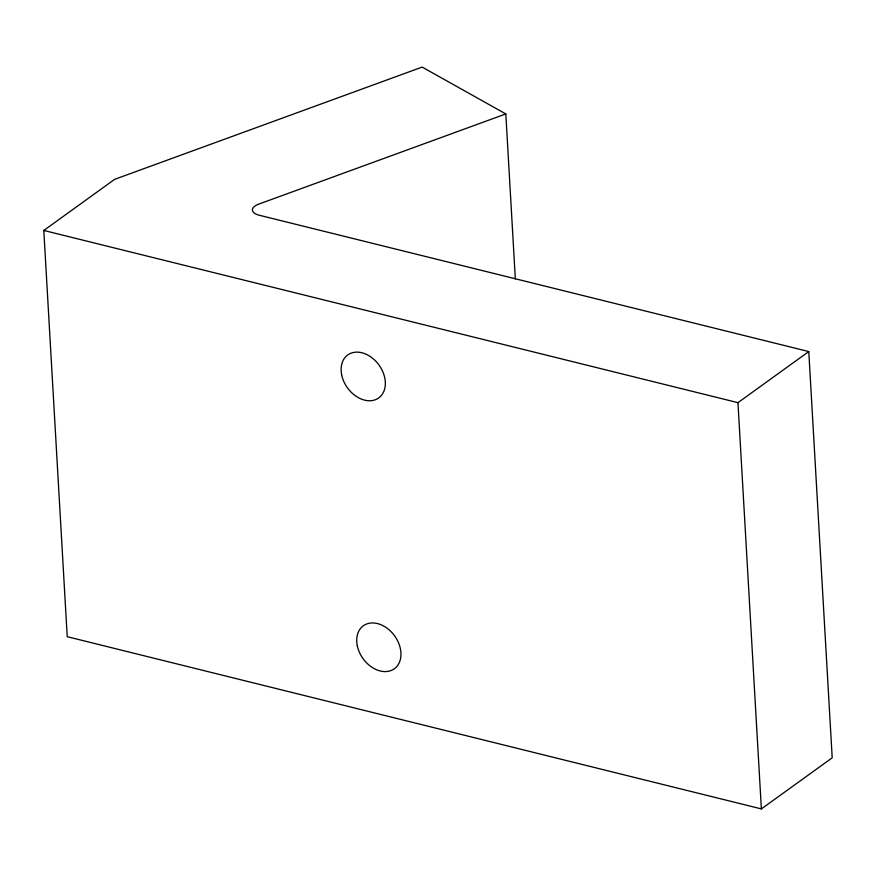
<?xml version="1.0" encoding="UTF-8"?>
<svg xmlns="http://www.w3.org/2000/svg" width="876" height="876" viewBox="0 0 876 876"><rect width="100%" height="100%" fill="white"/><g stroke="black" fill="none" stroke-linecap="round" stroke-linejoin="round"><path stroke-width="1.31" d="M505.813 113.935L258.727 204.13A15.144 6.734 -3.3 0 0 259.197 215.222L808.778 351.561L832.2 757.806L761.375 808.909L67.222 636.699L43.8 230.454L114.625 179.35L422.155 67.091L505.813 113.935L515.329 278.886M43.8 230.454L737.953 402.664L808.778 351.561M737.953 402.664L761.375 808.909M341.662 374.895A26.499 19.469 54.2 0 0 378.301 398.23A26.499 19.469 54.2 0 0 369.727 356.193A26.499 19.469 54.2 0 0 341.662 374.895M357.277 645.721A26.499 19.469 54.2 0 0 393.915 669.067A26.499 19.469 54.2 0 0 385.341 627.019A26.499 19.469 54.2 0 0 357.277 645.721"/></g></svg>
